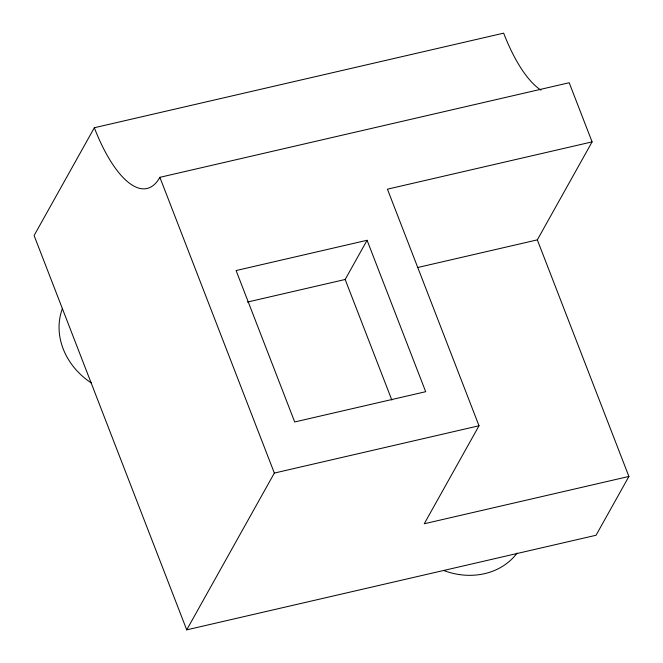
<?xml version="1.0" encoding="UTF-8"?>
<svg xmlns="http://www.w3.org/2000/svg" width="663" height="663" viewBox="0 0 663 663"><rect width="100%" height="100%" fill="white"/><g stroke="black" fill="none" stroke-linecap="round" stroke-linejoin="round"><path stroke-width="0.99" d="M94.328 127.744L34.095 235.539L186.726 629.85L596.054 535.256L628.905 476.457L537.328 239.873L592.092 141.882L569.194 82.734L159.874 177.328A112.594 40.576 77 0 1 94.328 127.744L503.656 33.15A112.594 40.576 77 0 0 541.041 90.176M247.432 302.063L345.166 279.479L367.078 240.279L425.687 391.7L294.704 421.966L236.094 270.554L367.078 240.279M186.726 629.85L274.349 473.067L479.009 425.77L387.432 189.179L592.092 141.882M479.009 425.77L424.245 523.762L628.905 476.457M417.35 267.595L537.328 239.873M345.166 279.479L391.833 400.029M159.874 177.328L274.349 473.067M517.057 553.116A67.56 58.568 29.2 0 1 443.588 570.47M91.345 382.974A67.56 58.568 29.2 0 1 62.479 308.411"/></g></svg>
